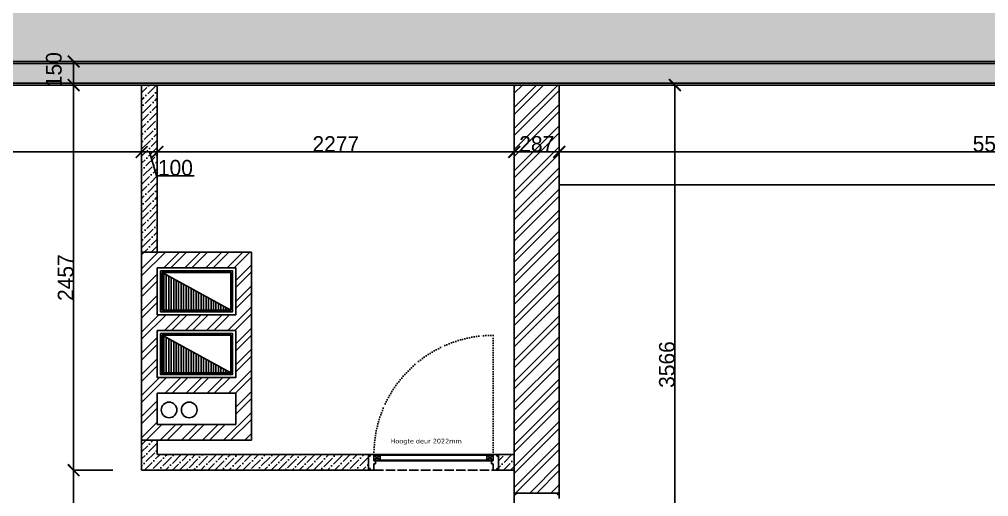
# Model space of a CAD drawing. Header units: millimetres. Extents: x -153917 to -31303, y -39726 to 31262.
# Drawn here: x -147857 to -141674, y 21012 to 24057 of the extents above; entities that cross this region are included whole.
import ezdxf

# ---------------------------------------------------------------- set-up
doc = ezdxf.new("R2010")
doc.units = ezdxf.units.MM
doc.header["$LTSCALE"] = 5
doc.linetypes.add('ACAD_ISO02W100', pattern=[15, 12, -3])
doc.linetypes.add('ACAD_ISO07W100', pattern=[3, 0, -3])
for name, color, linetype in [('Bemating', 1, 'Continuous'), ('Deuren', 8, 'Continuous'), ('invulling muren', 252, 'Continuous'), ('Meubel', 8, 'Continuous'), ('muren', 7, 'Continuous'), ('Tekst', 7, 'Continuous')]:
    doc.layers.add(name, color=color, linetype=linetype)
doc.styles.add('Geneva', font='')
doc.styles.get('Geneva').set_extended_font_data('Geneva')
doc.dimstyles.new('ISO-25', dxfattribs={"dimtxt": 100, "dimasz": 25, "dimexe": 1.25, "dimexo": 0.625, "dimtad": 1, "dimtxsty": 'Standard', "dimblk": 'ARCHTICK', "dimcen": 2.5, "dimse1": 1, "dimse2": 1, "dimadec": 0, "dimazin": 0, "dimtfac": 1, "dimtmove": 0, "dimatfit": 3, "dimfxl": 1, "dimarcsym": 0})
pattern_1 = [(45, (34340.32, -328.19), (-67.35192, 67.35192), []), (45, (34385.22, -328.19), (-67.35192, 67.35192), [])]

# ---------------------------------------------------------------- blocks, each defined once
blk = doc.blocks.new('Deur 83cm')
at = {"layer": 'Deuren'}
for p, q in [((0, 0), (-35, 0)), ((0, -100), (0, 0)), ((-830, -100), (-830, 0)), ((-795, 0), (-830, 0)), ((-35, 0), (-795, 0)), ((-795, -40), (-795, 0)), ((-35, -5), (-795, -5)), ((-755, -35), (-795, -5)), ((-795, -35), (-755, -5)), ((-35, -35), (-795, -35)), ((-35, -40), (-795, -40)), ((-795, -100), (-795, -60)), ((-785, -60), (-795, -60)), ((-785, -60), (-785, -40)), ((-755, -35), (-755, -5)), ((-75, -35), (-75, -5)), ((-35, -35), (-75, -5)), ((-75, -35), (-35, -5)), ((-45, -60), (-45, -40)), ((-35, -60), (-45, -60)), ((-35, -40), (-35, 0)), ((-35, -100), (-35, -60)), ((-830, -100), (-795, -100)), ((0, -100), (-35, -100))]:
    blk.add_line(p, q, dxfattribs=at)
for points in [[(0, 0), (-10, 0), (-10, -10), (0, -10)], [(-830, 0), (-820, 0), (-820, -10), (-830, -10)], [(-830, -100), (-820, -100), (-820, -90), (-830, -90)], [(0, -100), (-10, -100), (-10, -90), (0, -90)]]:
    blk.add_lwpolyline(points, close=True, dxfattribs=at)
blk = doc.blocks.new('_ArchTick')
at = {"color": 0, "linetype": 'ByBlock', "const_width": 0.15}
blk.add_lwpolyline([(-0.5, -0.5), (0.5, 0.5)], dxfattribs=at)
blk = doc.blocks.new('*D172')
at = {"layer": 'Bemating', "color": 0, "lineweight": -2, "transparency": 16777216}
for p, q in [((-151240.1, 23461), (-151240.1, 23209.8)), ((-147077.1, 23461), (-147077.1, 23209.8)), ((-151240.1, 23211), (-147077.1, 23211))]:
    blk.add_line(p, q, dxfattribs=at)
at = {"layer": 'Defpoints', "color": 0, "transparency": 16777216}
for p in [(-151240.1, 23637.8), (-147077.1, 23637.8), (-147077.1, 23211)]:
    blk.add_point(p, dxfattribs=at)
at = {"layer": 'Bemating', "color": 0, "lineweight": -2, "transparency": 16777216, "xscale": 75, "yscale": 75, "zscale": 75, "rotation": 180}
blk.add_blockref('_ArchTick', (-151240.1, 23211), dxfattribs=at)
at = {"layer": 'Bemating', "color": 0, "lineweight": -2, "transparency": 16777216, "xscale": 75, "yscale": 75, "zscale": 75}
blk.add_blockref('_ArchTick', (-147077.1, 23211), dxfattribs=at)
at = {"layer": 'Bemating', "color": 0, "transparency": 16777216, "insert": (-149158.6, 23261.6), "char_height": 100, "attachment_point": 5, "style": 'Geneva'}
blk.add_mtext('4163', dxfattribs=at)
blk = doc.blocks.new('*D173')
at = {"layer": 'Bemating', "color": 0, "lineweight": -2, "transparency": 16777216}
for p, q in [((-147077.1, 23461), (-147077.1, 23209.8)), ((-146977.1, 23461), (-146977.1, 23209.8)), ((-147077.1, 23211), (-146977.1, 23211)), ((-147027.1, 23211), (-146981.5, 23058.8)), ((-146981.5, 23058.8), (-146742.1, 23058.8))]:
    blk.add_line(p, q, dxfattribs=at)
at = {"layer": 'Defpoints', "color": 0, "transparency": 16777216}
for p in [(-147077.1, 23637.8), (-146977.1, 23637.8), (-146977.1, 23211)]:
    blk.add_point(p, dxfattribs=at)
at = {"layer": 'Bemating', "color": 0, "lineweight": -2, "transparency": 16777216, "xscale": 75, "yscale": 75, "zscale": 75, "rotation": 180}
blk.add_blockref('_ArchTick', (-147077.1, 23211), dxfattribs=at)
at = {"layer": 'Bemating', "color": 0, "lineweight": -2, "transparency": 16777216, "xscale": 75, "yscale": 75, "zscale": 75}
blk.add_blockref('_ArchTick', (-146977.1, 23211), dxfattribs=at)
at = {"layer": 'Bemating', "color": 0, "transparency": 16777216, "insert": (-146861.8, 23109.5), "char_height": 100, "attachment_point": 5, "style": 'Geneva'}
blk.add_mtext('100', dxfattribs=at)
blk = doc.blocks.new('*D174')
at = {"layer": 'Bemating', "color": 0, "lineweight": -2, "transparency": 16777216}
for p, q in [((-146977.1, 23461), (-146977.1, 23209.8)), ((-144700.1, 23461), (-144700.1, 23209.8)), ((-146977.1, 23211), (-144700.1, 23211))]:
    blk.add_line(p, q, dxfattribs=at)
at = {"layer": 'Defpoints', "color": 0, "transparency": 16777216}
for p in [(-146977.1, 23637.8), (-144700.1, 23637.8), (-144700.1, 23211)]:
    blk.add_point(p, dxfattribs=at)
at = {"layer": 'Bemating', "color": 0, "lineweight": -2, "transparency": 16777216, "xscale": 75, "yscale": 75, "zscale": 75, "rotation": 180}
blk.add_blockref('_ArchTick', (-146977.1, 23211), dxfattribs=at)
at = {"layer": 'Bemating', "color": 0, "lineweight": -2, "transparency": 16777216, "xscale": 75, "yscale": 75, "zscale": 75}
blk.add_blockref('_ArchTick', (-144700.1, 23211), dxfattribs=at)
at = {"layer": 'Bemating', "color": 0, "transparency": 16777216, "insert": (-145838.6, 23261.6), "char_height": 100, "attachment_point": 5, "style": 'Geneva'}
blk.add_mtext('2277', dxfattribs=at)
blk = doc.blocks.new('*D175')
at = {"layer": 'Bemating', "color": 0, "lineweight": -2, "transparency": 16777216}
for p, q in [((-144700.1, 23461), (-144700.1, 23209.8)), ((-144413.1, 23461), (-144413.1, 23209.8)), ((-144700.1, 23211), (-144413.1, 23211))]:
    blk.add_line(p, q, dxfattribs=at)
at = {"layer": 'Defpoints', "color": 0, "transparency": 16777216}
for p in [(-144700.1, 23637.8), (-144413.1, 23637.8), (-144413.1, 23211)]:
    blk.add_point(p, dxfattribs=at)
at = {"layer": 'Bemating', "color": 0, "lineweight": -2, "transparency": 16777216, "xscale": 75, "yscale": 75, "zscale": 75, "rotation": 180}
blk.add_blockref('_ArchTick', (-144700.1, 23211), dxfattribs=at)
at = {"layer": 'Bemating', "color": 0, "lineweight": -2, "transparency": 16777216, "xscale": 75, "yscale": 75, "zscale": 75}
blk.add_blockref('_ArchTick', (-144413.1, 23211), dxfattribs=at)
at = {"layer": 'Bemating', "color": 0, "transparency": 16777216, "insert": (-144556.6, 23261.6), "char_height": 100, "attachment_point": 5, "style": 'Geneva'}
blk.add_mtext('287', dxfattribs=at)
blk = doc.blocks.new('*D176')
at = {"layer": 'Bemating', "color": 0, "lineweight": -2, "transparency": 16777216}
for p, q in [((-144413.1, 23461), (-144413.1, 23209.8)), ((-138840.1, 23461), (-138840.1, 23209.8)), ((-144413.1, 23211), (-138840.1, 23211))]:
    blk.add_line(p, q, dxfattribs=at)
at = {"layer": 'Defpoints', "color": 0, "transparency": 16777216}
for p in [(-144413.1, 23637.8), (-138840.1, 23637.8), (-138840.1, 23211)]:
    blk.add_point(p, dxfattribs=at)
at = {"layer": 'Bemating', "color": 0, "lineweight": -2, "transparency": 16777216, "xscale": 75, "yscale": 75, "zscale": 75, "rotation": 180}
blk.add_blockref('_ArchTick', (-144413.1, 23211), dxfattribs=at)
at = {"layer": 'Bemating', "color": 0, "lineweight": -2, "transparency": 16777216, "xscale": 75, "yscale": 75, "zscale": 75}
blk.add_blockref('_ArchTick', (-138840.1, 23211), dxfattribs=at)
at = {"layer": 'Bemating', "color": 0, "transparency": 16777216, "insert": (-141626.6, 23261.6), "char_height": 100, "attachment_point": 5, "style": 'Geneva'}
blk.add_mtext('5573', dxfattribs=at)
blk = doc.blocks.new('*D181')
at = {"layer": 'Bemating', "color": 0, "lineweight": -2, "transparency": 16777216}
for p, q in [((-147261.1, 23637.8), (-147512.4, 23637.8)), ((-147511.1, 23637.8), (-147511.1, 21180.8)), ((-147261.1, 21180.8), (-147512.4, 21180.8))]:
    blk.add_line(p, q, dxfattribs=at)
at = {"layer": 'Defpoints', "color": 0, "transparency": 16777216}
for p in [(-147077.1, 23637.8), (-147511.1, 21180.8), (-147077.1, 21180.8)]:
    blk.add_point(p, dxfattribs=at)
at = {"layer": 'Bemating', "color": 0, "lineweight": -2, "transparency": 16777216, "xscale": 75, "yscale": 75, "zscale": 75}
for p, rotation in [((-147511.1, 23637.8), 90), ((-147511.1, 21180.8), 270)]:
    blk.add_blockref('_ArchTick', p, dxfattribs=dict(at, rotation=rotation))
at = {"layer": 'Bemating', "color": 0, "transparency": 16777216, "insert": (-147561.8, 22409.3), "char_height": 100, "attachment_point": 5, "rotation": 90, "style": 'Geneva'}
blk.add_mtext('2457', dxfattribs=at)
blk = doc.blocks.new('*D182')
at = {"layer": 'Bemating', "color": 0, "lineweight": -2, "transparency": 16777216}
for p, q in [((-147261.1, 21180.8), (-147512.4, 21180.8)), ((-147511.1, 21180.8), (-147511.1, 20071.8)), ((-147261.1, 20071.8), (-147512.4, 20071.8))]:
    blk.add_line(p, q, dxfattribs=at)
at = {"layer": 'Defpoints', "color": 0, "transparency": 16777216}
for p in [(-147077.1, 21180.8), (-147511.1, 20071.8), (-146440.1, 20071.8)]:
    blk.add_point(p, dxfattribs=at)
at = {"layer": 'Bemating', "color": 0, "lineweight": -2, "transparency": 16777216, "xscale": 75, "yscale": 75, "zscale": 75}
for p, rotation in [((-147511.1, 21180.8), 90), ((-147511.1, 20071.8), 270)]:
    blk.add_blockref('_ArchTick', p, dxfattribs=dict(at, rotation=rotation))
at = {"layer": 'Bemating', "color": 0, "transparency": 16777216, "insert": (-147561.8, 20626.3), "char_height": 100, "attachment_point": 5, "rotation": 90, "style": 'Geneva'}
blk.add_mtext('1109', dxfattribs=at)
blk = doc.blocks.new('*D208')
at = {"layer": 'Bemating', "color": 0, "lineweight": -2, "transparency": 16777216}
for p, q in [((-143925.2, 23637.8), (-143673.9, 23637.8)), ((-143675.2, 20071.8), (-143675.2, 23637.8)), ((-143425.2, 20071.8), (-143676.4, 20071.8))]:
    blk.add_line(p, q, dxfattribs=at)
at = {"layer": 'Defpoints', "color": 0, "transparency": 16777216}
for p in [(-144413.1, 23637.8), (-143675.2, 23637.8), (-141958.1, 20071.8)]:
    blk.add_point(p, dxfattribs=at)
at = {"layer": 'Bemating', "color": 0, "lineweight": -2, "transparency": 16777216, "xscale": 75, "yscale": 75, "zscale": 75}
for p, rotation in [((-143675.2, 23637.8), 90), ((-143675.2, 20071.8), 270)]:
    blk.add_blockref('_ArchTick', p, dxfattribs=dict(at, rotation=rotation))
at = {"layer": 'Bemating', "color": 0, "transparency": 16777216, "insert": (-143725.8, 21854.8), "char_height": 100, "attachment_point": 5, "rotation": 90, "style": 'Geneva'}
blk.add_mtext('3566', dxfattribs=at)
blk = doc.blocks.new('*D214')
at = {"layer": 'Bemating', "color": 0, "lineweight": -2, "transparency": 16777216}
for p, q in [((-147261.1, 23787.8), (-147512.4, 23787.8)), ((-147511.1, 23637.8), (-147511.1, 23787.8)), ((-147261.1, 23637.8), (-147512.4, 23637.8))]:
    blk.add_line(p, q, dxfattribs=at)
at = {"layer": 'Defpoints', "color": 0, "transparency": 16777216}
for p in [(-147511.1, 23787.8), (-146676.1, 23787.8), (-147077.1, 23637.8)]:
    blk.add_point(p, dxfattribs=at)
at = {"layer": 'Bemating', "color": 0, "lineweight": -2, "transparency": 16777216, "xscale": 75, "yscale": 75, "zscale": 75}
for p, rotation in [((-147511.1, 23787.8), 90), ((-147511.1, 23637.8), 270)]:
    blk.add_blockref('_ArchTick', p, dxfattribs=dict(at, rotation=rotation))
at = {"layer": 'Bemating', "color": 0, "transparency": 16777216, "insert": (-147636.8, 23735.9), "char_height": 100, "attachment_point": 5, "rotation": 90, "style": 'Geneva'}
blk.add_mtext('150', dxfattribs=at)
blk = doc.blocks.new('*D215')
at = {"layer": 'Bemating', "color": 0, "lineweight": -2, "transparency": 16777216}
for p, q in [((-151540.1, 12398.2), (-151540.1, 12147)), ((-134340.1, 12398.2), (-134340.1, 12147)), ((-151540.1, 12148.2), (-134340.1, 12148.2))]:
    blk.add_line(p, q, dxfattribs=at)
at = {"layer": 'Defpoints', "color": 0, "transparency": 16777216}
for p in [(-151540.1, 23637.8), (-134340.1, 20357.8), (-134340.1, 12148.2)]:
    blk.add_point(p, dxfattribs=at)
at = {"layer": 'Bemating', "color": 0, "lineweight": -2, "transparency": 16777216, "xscale": 75, "yscale": 75, "zscale": 75, "rotation": 180}
blk.add_blockref('_ArchTick', (-151540.1, 12148.2), dxfattribs=at)
at = {"layer": 'Bemating', "color": 0, "lineweight": -2, "transparency": 16777216, "xscale": 75, "yscale": 75, "zscale": 75}
blk.add_blockref('_ArchTick', (-134340.1, 12148.2), dxfattribs=at)
at = {"layer": 'Bemating', "color": 0, "transparency": 16777216, "insert": (-142940.1, 12198.9), "char_height": 100, "attachment_point": 5, "style": 'Geneva'}
blk.add_mtext('17200', dxfattribs=at)

msp = doc.modelspace()

# ---------------------------------------------------------------- hatches: boundary and pattern name
at = {"layer": 'invulling muren', "transparency": 33554477}
h = msp.add_hatch(color=256, dxfattribs=at)
h.dxf.hatch_style = 1
h.paths.add_polyline_path([(-134640.121, 27971.817), (-139940.121, 27971.817), (-139940.121, 24771.817), (-151240.121, 24771.817), (-151240.121, 23787.817), (-138840.121, 23787.817), (-134640.121, 23787.817)], flags=16)
h.paths.add_polyline_path([(-140240.121, 28271.817), (-134340.121, 28271.817), (-134340.121, 23787.817), (-134340.121, 23637.817), (-133840.121, 23637.817), (-133840.121, 28771.817), (-140740.121, 28771.817), (-140740.121, 25571.817), (-152040.121, 25571.817), (-152040.121, 23637.817), (-151540.121, 23637.817), (-151540.121, 23787.817), (-151540.121, 25071.817), (-150490.121, 25071.817), (-140240.121, 25071.817)])
h.paths.add_polyline_path([(-139940.121, 27971.817), (-134640.121, 27971.817), (-134640.121, 23787.817), (-134340.121, 23787.817), (-134340.121, 28271.817), (-140240.121, 28271.817), (-140240.121, 25071.817), (-150490.121, 25071.817), (-151540.121, 25071.817), (-151540.121, 23787.817), (-151240.121, 23787.817), (-151240.121, 24771.817), (-139940.121, 24771.817)], flags=17)
h.paths.add_polyline_path([(-134640.121, 20207.817), (-138540.121, 20207.817), (-138540.121, 17609.817), (-138040.121, 17609.817), (-138040.121, 16871.817), (-134640.121, 16871.817)])
h.paths.add_polyline_path([(-134340.121, 20207.817), (-134640.121, 20207.817), (-134640.121, 16871.817), (-138040.121, 16871.817), (-138040.121, 16571.817), (-134340.121, 16571.817)], flags=17)
h.paths.add_polyline_path([(-133840.121, 20357.817), (-134340.121, 20357.817), (-134340.121, 20207.817), (-134340.121, 16571.817), (-138040.121, 16571.817), (-138040.121, 16071.817), (-133840.121, 16071.817)])
h.paths.add_polyline_path([(-138840.121, 16371.817), (-139833.121, 17364.817), (-139833.121, 14701.817), (-139833.121, 14564.817), (-138840.121, 13571.817)])
h.paths.add_polyline_path([(-138840.121, 17459.817), (-139833.121, 17459.817), (-139833.121, 17364.817), (-138840.121, 16371.817)])
h.paths.add_polyline_path([(-138540.121, 17459.817), (-138840.121, 17459.817), (-138840.121, 16371.817), (-138540.121, 16071.817)])
h.paths.add_polyline_path([(-138040.121, 17609.817), (-138540.121, 17609.817), (-138540.121, 17459.817), (-138540.121, 16071.817), (-138040.121, 15571.817)])
h.paths.add_polyline_path([(-138540.121, 16071.817), (-138840.121, 16371.817), (-138840.121, 13571.817), (-138540.121, 13271.817)])
h.paths.add_polyline_path([(-138040.121, 15571.817), (-138540.121, 16071.817), (-138540.121, 13271.817), (-138040.121, 12771.817)])
h.paths.add_polyline_path([(-139833.121, 14564.817), (-139833.121, 14551.817), (-139983.121, 14551.817), (-141990.121, 14551.817), (-143997.121, 14551.817), (-144147.121, 14551.817), (-144147.121, 14564.817), (-145140.121, 13571.817), (-138840.121, 13571.817)])
h.paths.add_polyline_path([(-138840.121, 13571.817), (-145140.121, 13571.817), (-145440.121, 13271.817), (-138540.121, 13271.817)])
h.paths.add_polyline_path([(-138540.121, 13271.817), (-145440.121, 13271.817), (-145940.121, 12771.817), (-138040.121, 12771.817)])
h.paths.add_polyline_path([(-145440.121, 16071.817), (-145940.121, 15571.817), (-145940.121, 12771.817), (-145440.121, 13271.817)])
h.paths.add_polyline_path([(-145140.121, 16371.817), (-145440.121, 16071.817), (-145440.121, 13271.817), (-145140.121, 13571.817)])
h.paths.add_polyline_path([(-144147.121, 17364.817), (-145140.121, 16371.817), (-145140.121, 13571.817), (-144147.121, 14564.817), (-144147.121, 14701.817)])
h.paths.add_polyline_path([(-144147.121, 17364.817), (-144147.121, 17459.817), (-146290.121, 17459.817), (-146440.121, 17459.817), (-151240.121, 17459.817), (-151240.121, 16371.817), (-145140.121, 16371.817)])
h.paths.add_polyline_path([(-151540.121, 17459.817), (-151540.121, 17609.817), (-152040.121, 17609.817), (-152040.121, 15571.817), (-145940.121, 15571.817), (-145440.121, 16071.817), (-151540.121, 16071.817)])
h.paths.add_polyline_path([(-151240.121, 17459.817), (-151540.121, 17459.817), (-151540.121, 16071.817), (-145440.121, 16071.817), (-145140.121, 16371.817), (-151240.121, 16371.817)])
at = {"layer": 'invulling muren'}
h = msp.add_hatch(dxfattribs=at)
h.set_pattern_fill('HONEY', color=256, scale=10)
h.set_pattern_definition([(0, (34340.32, -328.19), (47.625, 27.4963064), [31.75, -63.5]), (120, (34340.32, -328.19), (-47.625, 27.4963066), [31.75, -63.5]), (60, (34340.32, -328.19), (1e-07, 54.992613), [-63.5, 31.75])])
h.paths.add_polyline_path([(-138840.121, 23650.317), (-134640.121, 23650.317), (-134640.121, 23775.317), (-144413.121, 23775.317), (-151240.121, 23775.317), (-151240.121, 23650.317), (-147077.121, 23650.317)])
h = msp.add_hatch(dxfattribs=at)
h.set_pattern_fill('ANSI36', color=256, scale=10)
h.set_pattern_definition([(45, (34340.32, -328.19), (16.83798, 61.739261), [79.375, -15.875, 0, -15.875])])
h.paths.add_polyline_path([(-147077.121, 22571.817), (-146977.121, 22571.817), (-146977.121, 23637.817), (-147077.121, 23637.817)])
h.paths.add_polyline_path([(-146977.121, 21280.817), (-146977.121, 21371.817), (-147077.121, 21371.817), (-147077.121, 21180.817), (-145630.121, 21180.817), (-145630.121, 21280.817)])
h.paths.add_polyline_path([(-144800.121, 21180.817), (-144700.121, 21180.817), (-144700.121, 21280.817), (-144800.121, 21280.817)])
h = msp.add_hatch(dxfattribs=at)
h.set_pattern_fill('ANSI32', color=256, scale=10)
h.set_pattern_definition(pattern_1)
h.paths.add_polyline_path([(-144413.121, 23000.817), (-144413.121, 23637.817), (-144700.121, 23637.817), (-144700.121, 21280.817), (-144700.121, 21180.817), (-144700.121, 21034.817), (-144690.121, 21034.817), (-144600.121, 21034.817), (-144413.121, 21034.817)])
h.paths.add_polyline_path([(-144413.121, 20154.817), (-144423.121, 20154.817), (-144700.121, 20154.817), (-144700.121, 20071.817), (-144413.121, 20071.817)])
h = msp.add_hatch(dxfattribs=at)
h.set_pattern_fill('ANSI32', color=256, scale=10)
h.set_pattern_definition(pattern_1)
h.paths.add_polyline_path([(-147077.121, 22571.817), (-147077.121, 21371.817), (-146377.121, 21371.817), (-146377.121, 22571.817)])
h.paths.add_polyline_path([(-146477.121, 22471.817), (-146477.121, 22171.817), (-146977.121, 22171.817), (-146977.121, 22471.817)], flags=16)
h.paths.add_polyline_path([(-146497.121, 22451.817), (-146497.121, 22191.817), (-146957.121, 22191.817), (-146957.121, 22451.817)], flags=0)
h.paths.add_polyline_path([(-146507.121, 22441.817), (-146507.121, 22201.817), (-146947.121, 22201.817), (-146947.121, 22441.817)], flags=0)
h.paths.add_polyline_path([(-146477.121, 22071.817), (-146477.121, 21771.817), (-146977.121, 21771.817), (-146977.121, 22071.817)], flags=16)
h.paths.add_polyline_path([(-146497.121, 22051.817), (-146497.121, 21791.817), (-146957.121, 21791.817), (-146957.121, 22051.817)], flags=0)
h.paths.add_polyline_path([(-146507.121, 22041.817), (-146507.121, 21801.817), (-146947.121, 21801.817), (-146947.121, 22041.817)], flags=0)
h.paths.add_polyline_path([(-146477.121, 21671.817), (-146477.121, 21471.817), (-146977.121, 21471.817), (-146977.121, 21671.817)], flags=16)
h.paths.add_polyline_path([(-146723.854, 21565.319, -1), (-146823.854, 21565.319, -1)], flags=0)
h.paths.add_polyline_path([(-146852.089, 21565.319, -1), (-146952.089, 21565.319, -1)], flags=0)
h = msp.add_hatch(dxfattribs=at)
h.set_pattern_fill('LINE', color=256, scale=5, angle=90)
h.set_pattern_definition([(90, (34340.319, -328.191), (-15.875, 1e-15), [])])
h.paths.add_polyline_path([(-146947.121, 22441.817), (-146947.121, 22201.817), (-146507.121, 22201.817)])
h.paths.add_polyline_path([(-146947.121, 22041.817), (-146947.121, 21801.817), (-146507.121, 21801.817)])

# ---------------------------------------------------------------- linework, layer by layer
at = {"layer": 'Deuren', "linetype": 'ACAD_ISO07W100'}
msp.add_line((-144835.121, 21280.817), (-144835.121, 22040.817), dxfattribs=at)
at = {"layer": 'Deuren', "linetype": 'ACAD_ISO02W100'}
msp.add_line((-145595.121, 21180.817), (-144835.121, 21180.817), dxfattribs=at)
at = {"layer": 'Deuren'}
for p, q in [((-144600.121, 21034.817), (-144700.121, 21034.817)), ((-144700.121, 21034.817), (-144700.121, 20999.817)), ((-144413.121, 21034.817), (-144413.121, 20999.817))]:
    msp.add_line(p, q, dxfattribs=at)
for points in [[(-144700.121, 21034.817), (-144700.121, 21024.817), (-144690.121, 21024.817), (-144690.121, 21034.817)], [(-144413.121, 21034.817), (-144413.121, 21024.817), (-144423.121, 21024.817), (-144423.121, 21034.817)]]:
    msp.add_lwpolyline(points, close=True, dxfattribs=at)
at = {"layer": 'Deuren', "linetype": 'ACAD_ISO07W100'}
msp.add_arc((-144835.121, 21280.817), 760, 90, 180.3778833, dxfattribs=at)
at = {"layer": 'invulling muren'}
for p, q in [((-146977.121, 22471.817), (-146977.121, 22171.817)), ((-146947.121, 22441.817), (-146507.121, 22201.817)), ((-146947.121, 22041.817), (-146507.121, 21801.817))]:
    msp.add_line(p, q, dxfattribs=at)
for points in [[(-146977.121, 22471.817), (-146477.121, 22471.817), (-146477.121, 22171.817), (-146977.121, 22171.817)], [(-146957.121, 22451.817), (-146497.121, 22451.817), (-146497.121, 22191.817), (-146957.121, 22191.817)], [(-146947.121, 22441.817), (-146507.121, 22441.817), (-146507.121, 22201.817), (-146947.121, 22201.817)], [(-146977.121, 22071.817), (-146477.121, 22071.817), (-146477.121, 21771.817), (-146977.121, 21771.817)], [(-146957.121, 22051.817), (-146497.121, 22051.817), (-146497.121, 21791.817), (-146957.121, 21791.817)], [(-146947.121, 22041.817), (-146507.121, 22041.817), (-146507.121, 21801.817), (-146947.121, 21801.817)]]:
    msp.add_lwpolyline(points, close=True, dxfattribs=at)
for centre in [(-146902.089, 21565.319), (-146773.854, 21565.319)]:
    msp.add_circle(centre, 50, dxfattribs=at)
at = {"layer": 'Meubel'}
for p, q in [((-144413.121, 23000.817), (-138840.121, 23000.817)), ((-144413.121, 21034.817), (-144413.121, 23000.817))]:
    msp.add_line(p, q, dxfattribs=at)
at = {"layer": 'muren'}
for p, q in [((-138840.121, 23787.817), (-151240.121, 23787.817)), ((-138840.121, 23775.317), (-151240.121, 23775.317)), ((-134340.121, 23787.817), (-144413.121, 23787.817)), ((-134640.121, 23775.317), (-144413.121, 23775.317)), ((-151240.121, 23650.317), (-147077.121, 23650.317)), ((-138840.121, 23650.317), (-151240.121, 23650.317)), ((-138840.121, 23637.817), (-151240.121, 23637.817)), ((-151240.121, 23637.817), (-147077.121, 23637.817)), ((-147077.121, 23637.817), (-147077.121, 21180.817)), ((-146977.121, 23637.817), (-146977.121, 22571.817)), ((-144700.121, 21280.817), (-144700.121, 23637.817)), ((-134640.121, 23650.317), (-144413.121, 23650.317)), ((-134640.121, 23637.817), (-144413.121, 23637.817)), ((-144413.121, 23637.817), (-144413.121, 21034.817)), ((-147077.121, 22571.817), (-146377.121, 22571.817)), ((-146377.121, 22571.817), (-146377.121, 21371.817)), ((-146977.121, 22471.817), (-146477.121, 22471.817)), ((-146977.121, 22471.817), (-146977.121, 22171.817)), ((-146477.121, 22471.817), (-146477.121, 22171.817)), ((-146977.121, 22171.817), (-146477.121, 22171.817)), ((-146977.121, 22071.817), (-146477.121, 22071.817)), ((-146977.121, 22071.817), (-146977.121, 21771.817)), ((-146477.121, 22071.817), (-146477.121, 21771.817)), ((-146977.121, 21771.817), (-146477.121, 21771.817)), ((-146977.121, 21671.817), (-146477.121, 21671.817)), ((-146977.121, 21671.817), (-146977.121, 21471.817)), ((-146477.121, 21671.817), (-146477.121, 21471.817)), ((-146977.121, 21471.817), (-146477.121, 21471.817)), ((-147077.121, 21371.817), (-146377.121, 21371.817)), ((-146977.121, 21371.817), (-146977.121, 21280.817)), ((-146977.121, 21280.817), (-145630.121, 21280.817)), ((-145630.121, 21280.817), (-145630.121, 21180.817)), ((-144700.121, 21280.817), (-144800.121, 21280.817)), ((-144800.121, 21280.817), (-144800.121, 21180.817)), ((-144800.121, 21280.817), (-144700.121, 21280.817)), ((-144700.121, 21280.817), (-144700.121, 21180.817)), ((-147077.121, 21180.817), (-145630.121, 21180.817)), ((-144800.121, 21180.817), (-144700.121, 21180.817)), ((-144700.121, 21180.817), (-144700.121, 20071.817)), ((-144700.121, 21034.817), (-144413.121, 21034.817))]:
    msp.add_line(p, q, dxfattribs=at)

# ---------------------------------------------------------------- block references
msp.add_blockref('Deur 83cm', (-144800.121, 21280.817), dxfattribs=at)

# ---------------------------------------------------------------- texts
at = {"layer": 'Tekst', "insert": (-145489.31, 21381.603), "char_height": 30, "attachment_point": 1}
msp.add_mtext_dynamic_manual_height_columns('{\\fVerdana|b0|i0|c0|p34;Hoogte deur 2022mm}', width=513.71165, gutter_width=12.5, heights=[0], dxfattribs=at)

# ---------------------------------------------------------------- dimensions: what is measured, and where the dimension line sits
at = {"layer": 'Bemating'}
for base, p1, p2, override, picture, middle in [((-147511.146, 23787.817), (-147077.121, 23637.817), (-146676.059, 23787.817), {"dimasz": 75, "dimtxsty": 'Geneva', "dimse1": 0, "dimse2": 0, "dimtmove": 1, "dimfxl": 250, "dimfxlon": 1}, '*D214', (-147636.771, 23735.942)), ((-147511.146, 21180.817), (-147077.121, 23637.817), (-147077.121, 21180.817), {"dimasz": 75, "dimtxsty": 'Geneva', "dimse1": 0, "dimse2": 0, "dimfxl": 250, "dimfxlon": 1}, '*D181', (-147561.771, 22409.317)), ((-143675.168, 23637.817), (-141958.121, 20071.817), (-144413.121, 23637.817), {"dimasz": 75, "dimtxsty": 'Geneva', "dimse1": 0, "dimse2": 0, "dimtmove": 1, "dimfxl": 250, "dimfxlon": 1}, '*D208', (-143725.793, 21854.817)), ((-147511.146, 20071.817), (-147077.121, 21180.817), (-146440.121, 20071.817), {"dimasz": 75, "dimtxsty": 'Geneva', "dimse1": 0, "dimse2": 0, "dimtmove": 1, "dimfxl": 250, "dimfxlon": 1}, '*D182', (-147561.771, 20626.317))]:
    dim = msp.add_linear_dim(base=base, p1=p1, p2=p2, angle=90, dimstyle='ISO-25', override=override, dxfattribs=at)
    dim.commit()
    dim.dimension.update_dxf_attribs({"geometry": picture, "text_midpoint": middle})
for base, p1, p2, override, picture, middle in [((-134340.121, 12148.238), (-151540.121, 23637.817), (-134340.121, 20357.817), {"dimasz": 75, "dimtxsty": 'Geneva', "dimse1": 0, "dimse2": 0, "dimfxl": 250, "dimfxlon": 1}, '*D215', (-142940.121, 12198.863)), ((-147077.121, 23211.02), (-151240.121, 23637.817), (-147077.121, 23637.817), {"dimasz": 75, "dimtxsty": 'Geneva', "dimse1": 0, "dimse2": 0, "dimfxl": 250, "dimfxlon": 1}, '*D172', (-149158.621, 23261.645)), ((-146977.121, 23211.02), (-147077.121, 23637.817), (-146977.121, 23637.817), {"dimasz": 75, "dimtxsty": 'Geneva', "dimse1": 0, "dimse2": 0, "dimtmove": 1, "dimfxl": 250, "dimfxlon": 1}, '*D173', (-146980.84, 23109.457)), ((-144700.121, 23211.02), (-146977.121, 23637.817), (-144700.121, 23637.817), {"dimasz": 75, "dimtxsty": 'Geneva', "dimse1": 0, "dimse2": 0, "dimtmove": 1, "dimfxl": 250, "dimfxlon": 1}, '*D174', (-145838.621, 23261.645)), ((-144413.121, 23211.02), (-144700.121, 23637.817), (-144413.121, 23637.817), {"dimasz": 75, "dimtxsty": 'Geneva', "dimse1": 0, "dimse2": 0, "dimtmove": 1, "dimfxl": 250, "dimfxlon": 1}, '*D175', (-144556.621, 23261.645)), ((-138840.121, 23211.02), (-144413.121, 23637.817), (-138840.121, 23637.817), {"dimasz": 75, "dimtxsty": 'Geneva', "dimse1": 0, "dimse2": 0, "dimtmove": 1, "dimfxl": 250, "dimfxlon": 1}, '*D176', (-141626.621, 23261.645))]:
    dim = msp.add_linear_dim(base=base, p1=p1, p2=p2, dimstyle='ISO-25', override=override, dxfattribs=at)
    dim.commit()
    dim.dimension.update_dxf_attribs({"geometry": picture, "text_midpoint": middle})

doc.saveas('drawing.dxf')
